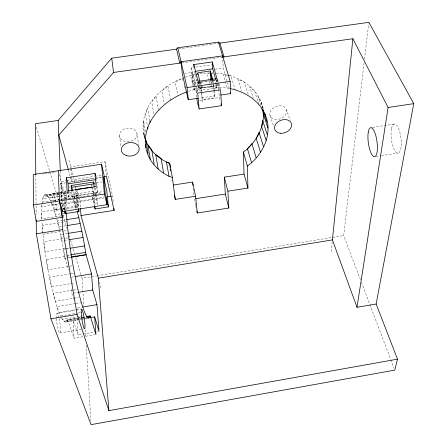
<?xml version="1.0" encoding="UTF-8"?>
<svg xmlns="http://www.w3.org/2000/svg" width="447" height="447" viewBox="0 0 447 447"><rect width="100%" height="100%" fill="white"/><g stroke="black" fill="none" stroke-linecap="round" stroke-linejoin="round"><path stroke-width="0.34" stroke-dasharray="2.23 1.68" d="M41.94 204.659L41.906 206.704L66.178 202.949M331.221 251.667L332.21 241.972M360.455 279.772L343.665 235.575L364.126 62.502M364.534 59.043L368.708 23.736M61.585 318.013A64.502 9.376 80.9 0 0 65.832 322.03L67.581 319.756L77.18 318.147M197.2 74.236L190.645 76.04L194.043 90.115M82.946 336.725L74.057 338.234L73.191 320.454L78.102 334.859L94.289 332.121M96.988 331.663L98.34 331.434M85.684 336.261L95.256 334.641M86.712 317.772L66.502 321.158L67.246 320.773L67.503 319.856L77.113 318.247M88.54 317.862L64.96 321.957L63.943 320.851L78.678 318.381M65.832 322.03L77.37 320.097M81.443 319.409L86.874 318.499M59.892 332.954L83.226 329.014M77.348 307.922L81.41 307.245M59.099 312.414L75.219 309.726M75.889 309.615L80.594 308.832M56.987 313.336L80.281 309.453M60.719 315.973L77.152 313.23M77.834 313.118L80.572 312.66M82.824 315.9L62.519 319.303L61.96 318.694M77.867 318.035L85.411 316.767M77.795 318.13L85.349 316.867M79.348 318.27L82.025 317.823M82.695 317.711L87.383 316.923M73.174 290.103L53.199 293.388L55.339 301.328L73.112 298.395M73.861 289.991L77.996 289.315M73.207 293.154L77.912 292.377M73.8 298.278L78.583 297.49M75.364 303.597L57.043 306.636L58.428 310.939M76.04 303.485L81.471 302.585M70.475 273.799L49.5 277.207L51.539 286.723L75.113 282.867M71.151 273.687L74.532 273.139M71.079 277.252L74.487 276.693M75.845 257.617L82.097 278.263L96.552 275.905M97.239 275.793L343.665 235.575M71.755 265.87L48.013 269.709L46.276 259.461L70.721 255.539M64.759 248.549L45.074 251.695L43.806 241.682L64.793 238.357M65.435 248.443L69.508 247.794M66.173 248.85L63.446 249.286L64.541 255.813L70.676 254.829M66.854 248.739L69.581 248.303M66.312 258.014L64.949 258.232L66.307 257.885M66.989 257.774L70.391 257.232M69.034 257.578L70.397 257.36M42.979 234.234L63.228 231.043M63.904 230.937L67.279 230.406M67.391 233.479L60.535 234.558L61.826 240.849L67.978 239.877M65.469 238.251L68.855 237.715M60.177 213.873L55.439 214.61L53.908 209.688L60.049 208.732M62.887 213.448L64.239 213.241M61.105 215.84L41.906 218.829L41.817 211.872L59.485 209.129M61.787 215.728L65.905 215.091M62.669 220.254L57.3 221.092L58.736 226.864L62.876 226.216M63.34 220.147L66.027 219.728M67.111 221.5L42.292 225.389L42.834 232.932M63.563 226.104L66.324 225.674M60.887 197.652L61.647 197.535M72.218 196.317L94.876 192.83M59.233 174.095L61.362 181.421L61.652 188.232L64.385 197.546L77.94 195.462L78.767 208.704M92.266 187.014L93.764 193.026L103.363 191.545M67.229 191.69L68.793 197.149L97.647 192.707L96.546 180.219M42.37 202.061L66.391 198.356M72.872 191.389L74.52 197.311L77.594 196.842L78.152 205.899L62.776 208.313M91.713 187.097L93.535 194.384L96.591 193.909L97.373 202.921L94.278 203.402L92.445 196.127L92.73 199.658L94.244 205.648M59.999 199.653L50.561 201.111L51.053 201.988M60.675 199.552L72.805 197.68M63.116 199.468L64.491 199.256M65.184 199.15L82.404 196.49M83.097 196.384L86.539 195.853M87.232 195.747L97.563 194.154M98.256 194.048L101.011 193.624M60.367 203.541L52.103 204.821L51.472 203.117M61.055 203.435L74.146 201.413M79.147 197.58L80.052 200.927L103.765 197.256M62.446 206.983L62.334 204.357L104.157 197.887M376 156.517L380.827 155.768M381.52 155.662L398.087 153.097M62.882 208.598L66.285 208.073M55.92 210.397L59.937 209.772M63.284 209.252L77.342 207.073A8.577 0.905 80.4 0 0 77.035 199.915A8.577 0.905 80.4 0 0 74.789 190.456M70.308 176.844L71.609 181.549L94.138 178.118M94.825 178.012L101.648 176.973M60.311 183.656L65.865 182.812M68.609 182.393L101.536 177.375M61.652 188.232L65.804 187.595M69.212 187.075L70.576 186.868M96.468 182.907L101.922 182.074M53.042 193.439L65.782 191.489M44.426 195.11L67.084 191.634M59.216 192.942L44.851 195.143L45.192 194.685L46.102 195.244L69.101 191.713M59.898 192.836L68.106 191.579M59.306 194.104L43.856 196.473L43.141 197.429L42.934 198.68L59.92 196.071M59.976 193.998L67.368 192.864M59.177 194.272L47.466 196.071L48.924 198.166L59.831 196.49M59.864 194.166L70.201 192.579M60.602 195.965L66.715 195.026M71.542 191.305L71.721 194.551L94.44 191.059L95.256 194.356M60.513 196.384L71.419 194.708M113.164 201.413L112.577 195.898L104.956 161.691L70.794 166.837L70.866 168.173M42.599 173.939L43.962 173.738M44.644 173.632L47.365 173.224M48.047 173.118L54.852 172.089M372.541 127.373L394.064 124.115M61.362 181.421L66.178 180.689M66.866 180.588L94.362 176.403M95.049 176.297L101.927 175.252M199.792 100.385L219.265 97.552L220.125 100.681M199.027 86.88L199.334 88.098L211.716 86.31L211.336 80.784M197.932 85.628L198.608 88.333L217.371 85.628L217.203 82.846M201.234 91.512L201.066 89.434L196.172 90.143L196.814 97.452M213.057 85.047L213.755 87.606L218.622 86.902L218.745 88.897M193.998 87.947L194.763 91.121L216.616 87.964L216.326 83.315M201.748 97.737L214.303 95.909L214.806 97.787L202.217 99.62L201.29 92.199M184.348 73.554L191.847 72.487L196.864 92.965M215.085 69.184L223.209 68.028L229.574 89.651M197.948 79.912L193.808 80.505L194.406 87.137M191.847 72.487L192.813 83.081L212.392 80.276M213.068 80.181L214.415 79.985L216.616 87.964M214.532 80.41L192.92 83.511L191.472 67.715L194.914 67.229M181.828 62.831L221.941 57.177M195.607 67.128L212.822 64.692M178.621 48.863L218.181 43.348M209.833 73.336L207.157 73.476L210.895 87.472M210.503 73.302L213.18 73.157M227.719 75.325L223.31 74.554L227.361 88.489M228.35 75.437L231.026 76.091L235.228 89.998M144.767 136.642L143.755 133.374L144.515 138.162M361.444 282.375L369.591 303.82M369.837 304.474L390.577 359.07M390.823 359.718L394.036 368.172M286.387 109.739A8.683 6.526 -21.5 0 1 275.86 119.466A8.683 6.526 -21.5 0 1 272.374 108.705A8.683 6.526 -21.5 0 1 286.387 109.739L290.232 120.221M67.581 319.756L74.057 338.234M270.061 115.639L273.871 126.842M261.344 102.782L263.333 108.722M262.981 108.107L260.852 101.475L257.936 96.714L260.78 105.269M258.942 104.43L254.6 91.272L249.633 86.757L253.27 97.949M73.744 299.11L71.866 293.377L71.637 288.673M248.191 94.188L244.403 82.326L237.832 79.153L241.525 91.026M64.944 258.103L68.749 269.988M36.319 127.088L58.501 200.345M63.139 215.661L66.972 228.316M69.19 235.642L70.402 239.637M70.604 240.302L73.023 248.297M73.224 248.962L74.839 254.287M75.04 254.952L75.644 256.952M62.334 204.357L64.122 210.33M61.932 200.329L64.882 210.23M217.611 79.169L218.723 83.148M218.913 83.807L220.399 89.109M71.721 194.551L72.643 197.837M72.827 198.496L75.621 208.431M217.113 79.192L218.231 83.181M218.415 83.846L219.348 87.171M216.627 79.756L219.22 89.042M215.694 79.588L217.371 85.628M78.018 208.168L76.359 202.189L76.146 198.641L78.152 205.899M68.452 170.117L70.123 176.168M99.402 282.18L101.435 289.539M75.604 189.567L77.594 196.842M212.833 80.27L213.56 82.918M212.426 80.298L214.052 86.265M211.822 80.499L212.364 82.494M68.933 160.004L71.157 168.173M71.336 168.843L74.789 181.543M76.783 188.891L78.963 196.915M75.398 186.131L75.94 188.131M76.666 190.796L77.94 195.462M211.392 85.103L211.716 86.31M200.865 81.98L202.396 87.992M200.1 82.097L200.776 84.757M199.759 82.114L200.77 86.109M200.943 86.774L201.279 88.109M199.122 81.74L198.636 79.812L199.044 84.645M199.284 82.377L200.256 86.226M200.418 86.869L201.066 89.434M197.764 84.958L194.277 70.078M92.104 186.349L91.439 183.678L91.601 185.728M95.418 195.015L97.876 204.972M191.366 67.285L197.719 93.082M95.138 187.969L96.591 193.909M96.166 186.623L97.647 192.707M192.813 83.081L193.383 85.411M96.161 178.169L96.485 179.526M182.991 80.371L182.527 78.365L175.123 82.086L178.035 95.541M184.22 85.735L184.678 87.746M195.602 204.944L194.199 197.546M195.747 205.614L196.166 207.637M170.765 100.139L167.854 85.941L161.803 90.998L164.306 103.883M158.607 110.431L155.969 96.15L151.717 102.112L153.885 114.382M149.929 121.076L147.728 108.129L145.543 114.499L147.46 126.099M64.949 258.232L62.949 246.336A64.502 9.376 80.9 0 0 59.479 229.68M145.376 131.781L143.616 120.846L143.565 127.16L144.761 134.681M143.509 132.642L144.705 140.19M137.067 134.201A8.817 6.761 -5.6 0 1 124.249 141.062A8.817 6.761 -5.6 0 1 123.512 129.373A8.817 6.761 -5.6 0 1 137.067 134.201L138.699 145.169M171.888 179.666L172.067 181.035M119.5 135.676L120.874 146.705M193.277 188.79L194.127 196.87M104.956 161.691L106.431 176.247M194.467 87.802L194.763 91.121M199.099 85.332L199.334 88.098M198.535 82.226L198.764 84.924M198.926 86.858L199.071 88.607M198.071 82.08L198.312 84.857M198.367 85.556L198.608 88.333M94.149 187.589L94.44 191.059M93.764 193.026L93.993 195.797M94.049 196.49L94.798 205.508M93.535 194.384L94.278 203.402M201.111 86.087L201.552 91.501M201.608 92.177L202.407 101.961M210.95 80.443L211.135 83.148M213.917 84.248L214.275 89.663M214.32 90.339L214.806 97.787M213.755 87.606L213.889 89.679M213.934 90.372L214.303 95.909M80.052 200.927L80.505 207.889M216.119 79.991L216.287 82.65M216.985 79.37L217.158 82.153M82.097 278.263L83.812 306.145M85.265 329.847L85.735 337.513M86.21 345.185L90.836 420.465M218.784 89.568L219.265 97.552M75.476 187.505L75.56 188.88M74.52 197.311L75.046 206.385M70.905 168.843L71.609 181.549M222.785 59.943L223.209 68.028M77.219 318.353L78.102 334.859M68.52 191.83L68.793 197.149M65.178 198.775L65.117 197.434L61.06 183.544L61.736 199.68M65.301 201.457L65.709 210.174M64.385 197.546L64.96 210.291M60.295 171.268L61.535 201.15M61.563 201.843L61.708 205.318M35.788 174.593L36.168 214.443M188.578 91.311A62.133 47.013 -13.9 0 1 229.786 88.478M144.794 137.961A60.926 47.002 -13.9 0 1 183.387 77.89M185.287 77.208A60.926 47.002 -13.9 0 1 195.792 74.392M199.775 73.716A60.926 47.002 -13.9 0 1 210.934 72.945M211.627 72.956A60.926 47.002 -13.9 0 1 213.007 72.984M216.404 73.179A60.926 47.002 -13.9 0 1 228.724 75.303M229.378 75.487A60.926 47.002 -13.9 0 1 262.786 108.073M59.138 318.588A9.918 1.537 81.6 0 1 59.864 332.959A9.918 1.537 81.6 0 1 56.417 319.002M56.383 318.426A9.918 1.537 81.6 0 1 59.01 318.041M77.286 207.067A8.577 0.905 80.4 0 1 75.096 199.217M75.001 198.664A8.577 0.905 80.4 0 1 74.224 191.266M53.31 202.01A8.599 1.157 80.3 0 1 53.763 194.445A8.599 1.157 80.3 0 1 56.305 209.023A8.599 1.157 80.3 0 1 53.405 202.564M61.273 317.437A64.502 9.376 80.9 0 1 42.878 233.686M42.811 232.965A64.502 9.376 80.9 0 1 41.962 221.394M41.862 219.281A64.502 9.376 80.9 0 1 51.466 202.932M51.723 203.553A64.502 9.376 80.9 0 1 56.674 218.594M56.842 219.198A64.502 9.376 80.9 0 1 59.322 228.993M66.257 209.816A64.34 7.336 80.9 0 1 67.771 191.528M69.754 191.808A64.34 7.336 80.9 0 1 72.922 197.77M73.805 200.144A64.34 7.336 80.9 0 1 76.409 208.453M391.449 128.909A14.639 4.811 82.7 0 0 396.796 152.818A14.639 4.811 82.7 0 0 400.249 134.022A14.639 4.811 82.7 0 0 391.449 128.909"/><path stroke-width="0.67" d="M219.561 43.158L368.87 22.35L413.766 103.648L376.145 304.005L356.985 307.296L332.417 239.894L352.867 38.721L222.517 57.099M356.985 307.296L388.113 107.476L352.867 38.721M376.145 304.005L397.495 359.153L394.774 370.122L91.093 424.65L50.952 318.8L36.352 233.781L36.218 219.857M256.941 137.061L258.981 132.413L263.389 146.314M86.785 316.537L90.21 315.962L88.908 318.158A64.34 7.336 80.9 0 1 76.163 281.448A64.34 7.336 80.9 0 1 66.391 212.554M35.788 174.593L35.307 123.758L58.183 120.433L111.722 58.183L176.705 49.125M181.158 62.926L113.544 72.459L58.797 135.156L68.268 169.447M256.684 137.642L256.165 138.235L260.495 152.148M177.8 47.784L176.559 49.148L179.772 63.122L181.046 61.747L222.567 55.903L224.014 56.886L219.874 43.113L218.454 42.124L177.8 47.784L187.058 87.578L188.265 99.748L198.172 98.312M196.87 210.995L197.295 213.018L228.814 208.034L227.875 191.187L247.951 188.053L244.04 174.112L243.341 152.041L246.934 149.359A60.926 47.002 -13.9 0 0 263.02 109.431M247.951 188.053L247.364 166.005L251.03 163.311A62.133 47.013 -13.9 0 0 230.445 88.623M61.798 207.402L62.72 229.629L77.085 314.431L108.895 410.631L397.495 359.153M88.059 317.543L89.406 317.32M90.629 317.532L94.658 316.856L99.016 331.316L96.982 304.653L92.702 289.947L91.54 273.916L86.059 254.712L71.073 257.12M82.762 307.022L96.982 304.653M50.952 318.8L77.085 314.431M86.724 316.638L90.154 316.063M78.588 292.271L92.702 289.947M75.169 276.587L91.54 273.916M80.549 208.587L81.002 215.555L98.295 278.168L332.417 239.894M70.263 248.197L84.584 245.911M70.676 254.829L85.662 252.421M71.079 257.248L86.059 254.712M36.352 233.781L62.72 229.629M68.073 233.368L81.79 231.2M69.346 239.659L83.019 237.486M64.318 210.99L65.111 213.644L78.94 211.492L78.767 208.704M94.412 206.313L95.088 208.978L108.381 206.905L106.794 191.014L103.592 177.062L105.146 192.987L108.381 206.905M174.503 195.328L175.258 199.401L195.568 196.227L197.295 213.018M81.002 215.555L114.114 210.381L113.896 208.313M195.713 198.675L225.316 194.048L224.316 177.157L244.04 174.112M66.698 219.622L78.784 217.734M67.011 225.562L80.114 223.506M59.44 200.971L62.211 217.315L36.235 221.371L33.424 204.983L104.414 194.032L106.911 204.692L62.641 211.576L59.44 200.971L58.266 170.765M173.307 185.036L192.573 182.063L195.568 196.227M107.157 196.736L111.219 196.104M103.698 176.66L106.431 176.247L114.114 210.381M95.513 175.459L95.021 173.43L66.402 177.772L68.117 183.851L95.809 179.627M71.509 190.657L71.224 185.466L93.68 182.03L94.166 184.013M71.716 187.232L94.116 183.806M75.604 189.567L91.713 187.097M104.648 181.655L103.989 174.939L101.547 164.233L33.234 174.542L33.424 204.983M388.113 107.476L413.766 103.648M199.094 108.962L221.505 105.682L220.589 89.774L197.719 93.082L199.094 108.962L197.11 100.776L196.876 98.116M187.058 87.578L230.177 81.376L230.73 93.585L220.891 95.015M195.076 71.364L212.711 68.855L215.694 79.588M212.649 79.611L210.297 70.995L197.736 72.783L199.932 81.432M193.786 64.547L212.258 61.937L216.946 78.678L198.015 81.388L193.786 64.547L193.97 66.62M167.597 162.624L169.709 163.373M172.369 177.632L169.687 163.233L165.681 161.685A60.926 47.002 -13.9 0 1 145.012 138.609M167.072 162.44L166.435 161.976L169.05 176.291M264.959 114.03L265.619 116.002M263.166 110.822L266.898 122.042M261.869 108.56L262.529 110.538M267.921 128.049L263.328 114.181L262.853 110.839M267.127 134.245L262.596 120.405L261.635 126.518L266.116 140.364M90.21 315.962L95.937 334.524L94.658 316.856M256.092 157.495L251.89 143.599L247.459 148.79L251.56 162.708M218.454 42.124L230.177 81.376M65.072 210.872L65.86 213.526M230.345 92.278L230.73 93.585M243.341 152.041L247.364 166.005M78.203 208.833L78.94 211.492M71.224 185.466L72.688 190.729M220.986 103.805L221.505 105.682M210.436 73.006L212.241 79.639M211.671 79.94L211.152 78.024L211.291 80.097M224.316 177.157L227.875 191.187M225.316 194.048L228.814 208.034M188.265 99.748L182.303 73.844L181.046 61.747M163.557 172.693L161.032 158.355L155.718 154.545L158.16 168.905M149.929 121.076L150.158 122.439M154.137 164.15L151.757 149.767L147.94 144.817L150.265 159.216M147.689 127.462L147.912 128.825M86.064 254.84L84.092 242.967A64.34 7.336 80.9 0 0 77.13 211.073M145.75 139.19L148.046 153.556M145.526 139.47L145.856 141.52M145.487 144.325L146.029 147.745M175.258 199.401L172.352 177.526L168.279 176.001A62.133 47.013 -13.9 0 1 146.225 132.988A62.133 47.013 -13.9 0 1 186.645 91.998M169.687 163.233L170.329 168.022M170.514 169.396L170.693 170.765M111.722 58.183L113.544 72.459M192.573 182.063L192.925 185.427M106.207 197.574L106.911 204.692M101.547 164.233L104.414 194.032M95.021 173.43L96.166 186.623L67.056 191.081L66.402 177.772M197.792 73.459L197.909 74.805M93.68 182.03L94.088 186.891M94.915 206.894L95.088 208.978M98.295 278.168L108.895 410.631M210.297 70.995L210.9 79.773M212.258 61.937L212.711 68.855M222.567 55.903L222.64 57.25M68.117 183.851L68.486 191.165M65.022 211.632L65.111 213.644M62.586 210.263L62.641 211.576M58.183 120.433L60.267 170.581M126.132 155.528A8.99 6.766 -6 0 0 139.213 148.6A8.99 6.766 -6 0 0 125.417 143.828A8.99 6.766 -6 0 0 126.132 155.528M280.643 133.279A8.851 6.526 -21.1 0 0 291.427 123.495A8.851 6.526 -21.1 0 0 277.168 122.517A8.851 6.526 -21.1 0 0 280.643 133.279M81.237 312.347A9.89 1.201 81.5 0 0 84.248 328.539A9.89 1.201 81.5 0 0 83.846 316.135A9.89 1.201 81.5 0 0 81.237 312.347M368.222 132.435A14.678 4.364 82.5 0 0 373.441 156.433A14.678 4.364 82.5 0 0 376.296 137.682A14.678 4.364 82.5 0 0 368.222 132.435"/></g></svg>
